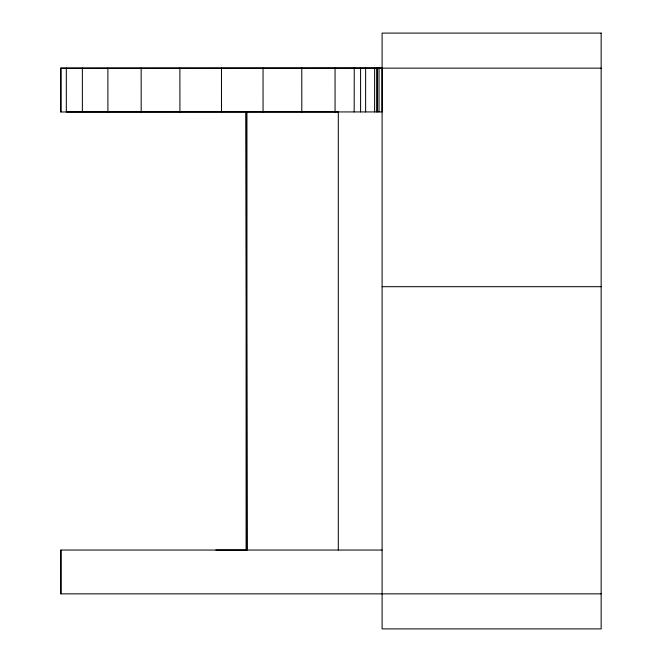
<?xml version="1.0" encoding="UTF-8"?>
<svg xmlns="http://www.w3.org/2000/svg" width="662" height="662" viewBox="0 0 662 662"><rect width="100%" height="100%" fill="white"/><g stroke="black" fill="none" stroke-linecap="round" stroke-linejoin="round"><path stroke-width="0.99" d="M60.846 111.986L60.846 68.145L60.846 111.986L337.769 111.952M246.098 550.048L246.107 111.886L246.943 112.002L246.967 550.048L215.853 550.048M374.618 111.928L374.634 68.145M377.497 111.928L377.497 68.145M379.028 111.928L379.036 68.145M66.316 68.145L66.324 111.977L382.106 111.928L382.106 68.145L61.202 68.467M601.154 68.6L601.154 68.145L60.846 68.145M354.178 111.936L354.253 68.145M61.202 68.227L382.106 68.318M382.106 286.696L601.154 286.696M382.106 550.048L60.846 550.048L60.846 593.855L601.154 593.855M246.107 111.886L246.967 550.048M335.055 68.145L335.063 111.936M301.789 68.145L301.798 111.936M263.046 68.145L263.062 111.944M221.472 68.145L221.489 111.952M179.89 68.145L179.915 111.961M141.155 68.145L141.18 111.969M107.889 68.145L107.906 111.969M82.361 68.145L82.378 111.977M376.637 68.145L376.637 111.928M365.623 68.145L365.623 111.928M360.583 68.145L360.591 111.928M338.299 111.952L338.299 550.048M60.929 550.048L60.929 593.855M601.154 33.1L382.106 33.1L382.106 628.9L601.154 628.9L601.154 33.1"/></g></svg>
